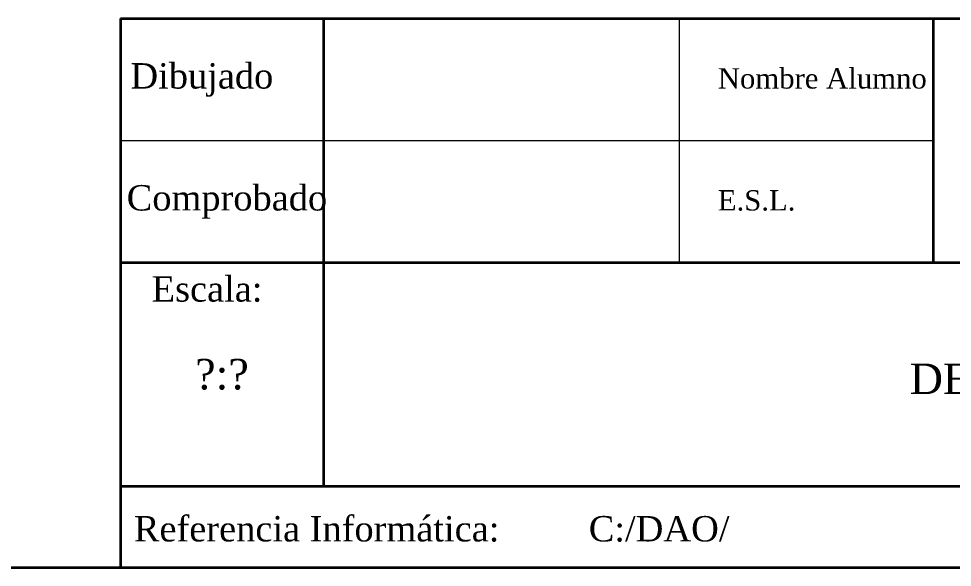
# Paper-space layout 'A3 horizontal' of a CAD drawing. Header units: millimetres. Extents: x 0 to 410, y 0 to 287.
# Drawn here: x 215 to 306.8, y 10 to 64 of the extents above; entities that cross this region are included whole.
import ezdxf
from ezdxf.enums import TextEntityAlignment as Align

# ---------------------------------------------------------------- set-up
doc = ezdxf.new("R2010")
doc.units = ezdxf.units.MM
doc.layers.add('Cajetin y formato', color=7, linetype='Continuous', lineweight=35)
doc.layers.add('Textos y leyendas', color=1, linetype='Continuous', lineweight=15)
doc.styles.add('e1', font='times.ttf')

# ---------------------------------------------------------------- blocks, each defined once
blk = doc.blocks.new('Formato A3')
at = {"layer": 'Cajetin y formato'}
for p, q in [((225, 64), (410, 64)), ((245, 64), (245, 18)), ((305, 40), (305, 64)), ((225, 40), (410, 40)), ((225, 18), (410, 18)), ((20, 10), (410, 10))]:
    blk.add_line(p, q, dxfattribs=at)
at = {"layer": 'Cajetin y formato', "lineweight": 20}
for p, q in [((280, 40), (280, 64)), ((225, 52), (305, 52))]:
    blk.add_line(p, q, dxfattribs=at)
at = {"layer": 'Cajetin y formato'}
blk.add_lwpolyline([(225, 64), (225, 10), (410, 10), (410, 64)], dxfattribs=at)
at = {"layer": 'Cajetin y formato', "style": 'e1'}
for s, p in [('Dibujado', (225.994, 57.121)), ('Comprobado', (225.625, 45.12)), ('Escala:', (228.079, 36.151)), ('Referencia Informática:', (226.333, 12.548))]:
    blk.add_text(s, height=2.5, dxfattribs=at).set_placement(p)
at = {"layer": 'Textos y leyendas', "style": 'e1'}
for s, height, p in [('Nombre Alumno', 2, (283.77, 57.121)), ('E.S.L.', 2, (283.77, 45.121)), ('C:/DAO/', 2.5, (271.076, 12.548))]:
    blk.add_text(s, height=height, dxfattribs=at).set_placement(p)
for s, p in [('?:?', (235, 29)), ('DESCRIPCIÓN', (317.5, 29))]:
    blk.add_text(s, height=3, dxfattribs=at).set_placement(p, align=Align.MIDDLE)

psp = doc.layouts.new('A3 horizontal')

# ---------------------------------------------------------------- block references
psp.add_blockref('Formato A3', (0, 0))

doc.saveas('drawing.dxf')
